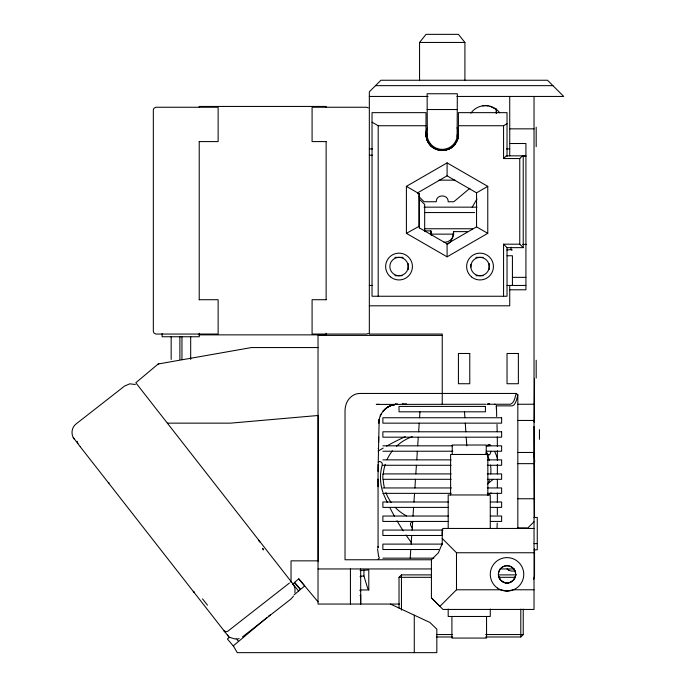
<?xml version="1.0" encoding="UTF-8"?>
<svg xmlns="http://www.w3.org/2000/svg" width="687" height="687" viewBox="0 0 687 687"><rect width="100%" height="100%" fill="white"/><g stroke="black" fill="none" stroke-linecap="round" stroke-linejoin="round"><path stroke-width="1.03" d="M360.692 595.079L360.692 604.053L360.692 568.948M378.073 546.423L378.048 479.071L378.065 486.688M378.073 546.955L378.073 546.526M442.23 534.907L442.23 531.781M497.362 507.745L497.336 514.838M497.362 502.48L497.362 493M497.362 487.727L497.371 479.303M497.371 474.039L497.371 464.558M431.573 559.768L345.029 559.768L345.029 411.307A22.422 22.422 0 0 1 345.063 409.967A22.783 22.783 0 0 1 345.561 406.335C346.823 399.362 352.92 393.222 360.271 393.453L516.195 393.453L517.826 394.785L516.547 399.937A49.765 9.446 -90 0 1 513.644 405.184L512.107 405.871L496.203 405.871L496.263 407.563M378.048 479.535L378.108 464.386M378.065 471.565L379.164 419.465L378.752 423.149C378.735 413.737 386.42 405.115 395.841 404.342L395.197 404.385L397.361 404.248M427.348 136.953L427.108 93.75L457.344 93.75L457.104 136.953M378.597 442.23L378.726 437.138M497.208 523.09L497.044 528.346M467.1 231.622L453.566 231.622L452.699 237.573L450.26 242.185M534.529 421.268L534.331 421.681L534.529 380.151A10.803 10.803 0 0 0 534.417 378.589M410.233 558.153L410.766 549.514M414.914 487.95L415.446 479.311M416.786 459.869L417.318 451.23M418.658 431.788L419.19 423.149M411.127 544.113L411.702 535.474M412.106 530.072L412.681 521.433M412.999 516.031L413.574 507.392M419.551 417.748L419.946 411.814M453.566 231.622C454.33 237.41 449.805 242.571 443.957 242.245M417.679 445.829L418.306 437.19M415.807 473.91L416.425 465.271M413.935 501.991L414.553 493.352M426.18 132.033L426.077 133.012A10.451 6.715 90 0 0 426.12 135.957L427.366 140.689L430.929 145.859M77.227 441.303L77.76 443.562M294.895 592.675L295.032 588.931L293.873 585.358M516.195 393.453C514.932 397.095 514.632 402.754 510.458 404.248L494.537 404.248M426.344 131.062L426.85 129.165M378.151 559.072L379.104 558.462L379.284 557.355L378.606 556.564L377.558 548.844M515.37 576.599L513.129 580.463L509.265 582.696A7.866 7.128 0 0 1 504.79 582.696L500.926 580.463L498.685 576.599M491.093 451.342L489.943 454.236A1.168 1.168 0 0 1 487.83 454.356A33.826 33.826 0 0 0 486.834 452.613M442.23 543.572L438.409 552.786L431.427 559.768L431.427 597.879L439.912 606.363L456.494 589.781L456.494 552.752L442.23 538.479M380.529 415.3L380.246 415.91L381.036 414.235M534.477 421.475L534.108 421.835A0.867 0.653 89.7 0 0 534.409 421.595M456.28 142.312L457.851 138.516L458.427 134.248L457.173 140.5L453.523 145.859M472.167 207.259L476.95 198.981M455.816 143.068C449.968 153.347 433.282 151.853 428.636 143.068M293.495 596.153L291.013 598.978L242.502 636.875M419.551 80.25L419.551 42.448L426.043 34.35L458.418 34.35L464.91 42.448L464.91 80.25M395.034 404.445L397.679 404.248C392.105 404.282 386.652 406.876 383.088 411.161L383.44 410.774M522.463 155.846L519.758 158.551L503.562 158.551L506.259 155.846L525.924 155.846M399.027 608.064L399.027 577.32L401.457 574.89L431.29 574.89M534.031 521.742L527.315 528.449L526.774 527.908L517.826 527.908M485.632 636.986L520.798 636.986L523.228 634.556L523.228 609.12M289.433 583.031L227.809 631.224L226.049 631.8L223.996 630.735L224.34 631.104M384.334 409.796L387.502 407.254M318.029 347.553L251.476 347.553L158.173 363.998L135.803 382.771L298.605 591.146M469.917 188.247L453.824 201.746L448.164 201.746C448.534 194.035 435.919 194.035 436.288 201.746L424.094 201.746L418.881 196.534M318.029 601.795L298.768 578.849L294.422 582.499L300.365 589.575M229.69 637.047L227.388 638.979L233.709 646.51M292.43 584.397L294.534 582.628M266.96 617.604L233.314 645.832L237.255 652.65L436.829 652.65L436.829 629.129L429.907 622.456L390.448 604.053M268.608 616.222L270.249 614.848M294.045 594.873L304.71 585.925L298.768 578.849M368.361 333.418L366.626 334.054L312.087 334.054L312.087 299.712L326.127 299.712M449.195 243.198L447.185 244.392M450.328 148.28C451.436 147.714 454.27 145.378 451.265 147.688C447.735 150.067 443.261 150.968 439.079 150.135C431.676 148.804 425.914 141.762 426.026 134.248L426.739 138.972L428.181 142.312M387.21 407.468L390.474 405.725L395.368 404.385L390.577 405.639L395.841 404.342M458.427 125.73L503.562 125.73L507.032 123.729M406.403 186.357L447.091 162.871L487.77 186.357L487.77 233.34L447.091 256.826L406.403 233.34L406.403 186.357L417.627 192.841L417.627 193.648L419.276 193.648L419.276 227.998M417.627 192.841L447.091 175.829L476.546 192.841L476.546 226.856L487.77 233.34M406.403 233.34L419.276 226.195M476.546 192.841L487.77 186.357M447.091 256.826L447.091 243.868L476.546 226.856M534.1 421.835L534.211 421.784A0.859 0.653 88.7 0 0 534.409 421.595M489.608 403.621L486.86 404.248L494.966 404.239M449.109 148.916L442.23 150.453L435.343 148.916M237.324 639.022L239.162 638.601M158.173 363.998L158.783 363.895M318.029 415.489L230.497 423.149L167.345 423.149M360.057 570.579L368.79 569.935L368.79 589.953L360.04 589.953M496.469 405.854L496.667 416.511M378.88 404.248L376.27 404.428L485.649 404.248M360.838 576.144L363.938 576.032L367.708 588.364L368.79 589.953M419.551 42.448L464.91 42.448M375.497 85.652L552.932 85.652M369.331 96.446L428.078 96.446M456.915 96.446L563.726 96.446L547.53 80.25L380.899 80.25L369.331 91.818L369.331 334.054L442.23 334.054L442.23 404.248M427.108 109.534L457.344 109.534M372.028 122.174L378.193 125.73L426.026 125.73M509.728 128.847L534.031 128.847M199.23 141.591L218.131 141.591L218.131 107.249L156.026 107.249L153.957 108.211L153.33 109.946L153.33 331.349L153.957 333.083L156.026 334.054L218.131 334.054L218.131 299.712L199.23 299.712M326.127 141.591L312.087 141.591L312.087 107.249L366.626 107.249L368.361 107.885M509.728 143.514L525.924 143.514L525.924 289.794L509.728 289.794M369.331 148.916L372.526 148.916M506.534 148.916L509.728 148.916M438.478 150.453L445.829 150.453M369.331 155.193L372.363 155.193M522.721 156.078L525.924 156.078M438.89 180.149L454.949 180.149M424.085 207.165L477.001 207.156M424.394 212.549L474.631 212.549M424.394 228.754L472.493 228.754M424.506 230.892L430.904 230.892L431.256 235.091M431.556 234.138L453.815 234.138M503.562 296.252L503.562 244.186L519.758 244.186L523.228 247.646L523.228 155.846M522.747 244.409L526.637 244.409M503.562 244.186L507.032 247.646L523.228 247.646M506.903 249.991C516.401 248.651 509.952 252.438 511.076 247.183M507.075 255.753L512.425 255.753L512.425 285.448M394.948 257.367L403.106 257.367M475.945 257.367L483.09 257.367M394.948 275.727L402.084 275.727M475.945 275.727L483.09 275.727M512.425 277.35L525.924 277.35M369.331 285.448L372.363 285.448M507.075 285.448L525.924 285.448M369.331 305.801L509.728 305.801L509.728 285.448M199.23 334.861L326.127 334.861L326.127 333.221M442.23 335.402L318.029 335.402L318.029 604.053L399.405 604.053M517.826 404.248L534.031 404.248M517.826 420.453L534.031 420.453M382.874 445.829L452.681 445.829M486.319 445.829L501.63 445.829L501.63 451.23L486.319 451.23M382.874 451.23L452.836 451.23M517.826 452.467L534.031 452.467M382.874 459.869L451.153 459.869M487.349 459.869L501.63 459.869L501.63 465.271L487.349 465.271M517.826 463.648L534.031 463.648M382.874 465.271L451.153 465.271M451.153 473.91L382.874 473.91L382.874 479.311L451.153 479.311M487.349 473.91L501.63 473.91L501.63 479.311L487.349 479.311M382.874 487.95L451.488 487.95M487.349 487.95L501.63 487.95L501.63 493.352L487.349 493.352M382.874 493.352L451.153 493.352M517.826 498.753L534.031 498.753M448.276 501.991L382.874 501.991L382.874 507.392L448.276 507.392M490.346 501.991L501.63 501.991L501.63 507.392L490.346 507.392M448.276 516.031L382.874 516.031L382.874 521.433L448.276 521.433M490.346 516.031L501.63 516.031L501.63 521.433L490.346 521.433M534.031 517.423L537.268 517.423L537.268 549.823L534.031 549.823M534.031 528.449L442.995 528.449L442.23 529.213L442.23 544.791M443.089 530.072L382.874 530.072L382.874 535.474L442.471 535.474M534.031 543.597L537.268 543.597M442.471 544.113L382.874 544.113L382.874 549.514L438.71 549.514M456.494 552.752L534.031 552.752M382.874 558.153L433.772 558.153M318.029 560.85L291.03 560.85L291.03 582.482M318.029 568.948L431.591 568.948M500.282 568.948L514.546 568.948M498.418 574.89L516.538 574.89M360.031 576.694L360.692 576.694M399.027 577.32L431.29 577.32M498.418 577.32L515.473 577.32M456.494 589.781L500.54 589.781L507.032 591.086L513.515 589.781L534.031 589.781M436.623 634.556L452.604 634.556M485.632 634.556L523.228 634.556M436.623 636.986L452.604 636.986M405.038 404.136L406.627 404.171L405.691 404.136M402.256 403.655L404.497 403.947M235.443 639.125L230.102 637.493M135.322 384.505L129.774 383.827L124.63 386.017L76.12 423.913C71.491 427.391 70.624 434.613 74.273 439.096M489.943 106.21L496.615 109.576M509.265 570.416L507.135 568.948M534.108 426.739L534.529 517.749M419.276 227.818L447.091 243.868M359.988 595.577L360.692 595.981M534.177 426.773L534.529 427.374M507.195 569.008L507.573 569.343A7.557 7.557 0 0 0 515.018 570.657M431.427 597.879L442.995 609.446L534.031 609.446L534.031 96.446M419.276 199.05L424.678 204.46L424.678 230.961M227.345 635.02L228.599 636.36M225.396 632.263L224.194 630.984M378.168 448.388L378.468 448.963M359.988 590.382L360.692 591.155M294.586 582.361L300.571 589.489M236.002 638.326L238.587 641.409M202.502 598.841L207.457 605.17M73.226 437.49L80.113 446.567M80.233 446.722L229.132 637.304M77.485 443.132L77.777 443.579M108.726 482.532L109.001 483.055M431.273 235.34L430.904 230.892M431.427 560.42L431.496 560.927M534.031 453.927L534.709 461.707M464.515 411.814L464.91 417.748M465.271 423.149L465.846 431.788M466.207 437.19L466.782 445.829M496.297 408.344L496.332 409.315M496.993 424.48L497.208 431.685M497.302 436.958L497.362 446.567M497.362 450.801L497.371 460.333M378.073 547.316L378.073 547.797M539.432 429.633L539.432 439.354M536.186 127.232L536.186 146.666M536.186 360.237L536.186 378.056M534.529 548.879L534.529 574.856A10.803 10.803 0 0 1 533.524 579.407M520.798 609.12L520.798 636.986M519.758 158.551L519.758 244.186M517.826 394.785L517.826 528.449M509.728 96.446L509.728 155.846M507.032 156.438L507.032 112.651L458.427 112.651L458.427 138.8M507.032 247.646L507.032 296.252L372.028 296.252L372.028 112.651L426.026 112.651L425.974 136.687M503.562 125.73L503.562 158.551M496.418 109.156L496.418 113.389M496.229 109.156L496.229 113.389M490.269 528.466L490.269 494.966L448.19 494.966L448.19 528.466M490.269 609.051L490.269 616.471L448.19 616.471L448.19 609.051M489.204 263.49L489.204 269.613M487.847 494.966L487.847 454.468L450.603 454.468L450.603 494.966M486.551 616.471L486.551 638.068L451.909 638.068L451.909 616.471M486.224 454.468L486.224 445.021L452.226 445.021L452.226 454.468M470.844 264.512L470.844 267.071M447.091 162.871L447.091 175.829M419.027 193.648L419.027 226.049M414.278 615.166L414.278 652.65M408.207 263.49L408.207 269.613M401.457 574.89L401.457 610.176M378.193 125.73L378.193 296.252M378.073 546.835L378.073 547.29M363.938 569.978L363.938 576.032M350.43 568.948L350.43 604.053M326.127 107.172L326.127 106.442L199.23 106.442L199.23 107.172M326.127 141.488L326.127 299.815M318.227 415.343L318.227 561.013M199.23 141.488L199.23 299.815M199.23 333.221L199.23 336.75L162.123 336.75L162.123 333.599M190.685 336.587L190.685 359.43M181.961 336.587L181.961 359.43M179.882 336.587L179.882 359.43M171.166 336.587L171.166 359.43M457.07 127.756A16.196 16.196 0 0 1 442.23 150.453A16.196 16.196 0 0 1 427.391 127.756M470.87 113.175A17.819 17.819 0 0 1 499.672 112.745M482.729 105.832A35.535 25.127 -90 0 1 488.165 105.841M457.344 134.248A15.123 15.123 0 0 1 442.23 149.371A15.123 15.123 0 0 1 427.108 134.248M406.584 515.903A43.204 43.204 0 0 1 395.119 507.315M391.195 502.566A43.204 43.204 0 0 1 385.905 492.596M384.402 487.693A43.204 43.204 0 0 1 383.234 479.56M383.294 474.425A43.204 43.204 0 0 1 385.235 464.352M387.082 459.56A43.204 43.204 0 0 1 392.423 450.801M396.571 446.241A43.204 43.204 0 0 1 412.252 436.683M378.073 451.153A243 243 0 0 1 383.174 448.087M386.618 446.121A243 243 0 0 1 405.193 436.7M378.176 461.973A2.696 2.696 0 0 1 382.221 464.987A45.9 45.9 0 0 0 382.925 492.287M491.136 492.751A243 243 0 0 1 487.916 495.078M492.948 479.483A167.405 167.405 0 0 1 487.555 483.871M413.411 521.579A2.696 2.696 0 0 0 410.852 525.71A167.405 167.405 0 0 0 412.475 528.209M411.135 542.258A242.992 242.992 0 0 1 405.974 534.967M403.217 530.845A242.992 242.992 0 0 1 396.966 520.712M394.51 516.401A242.992 242.992 0 0 1 389.864 507.641M387.245 502.291A242.992 242.992 0 0 1 384.359 495.971A45.9 45.9 0 0 1 383.252 493.214M490.501 465.065A32.916 32.916 0 0 1 490.698 473.987M489.324 480.342A32.916 32.916 0 0 1 488.182 483.39M485.984 452.931A32.916 32.916 0 0 1 487.195 455.06M487.555 455.782A32.916 32.916 0 0 1 489.376 460.316M494.777 451.823A41.151 41.151 0 0 1 497.56 458.95M487.177 445.811A2.061 2.061 0 0 1 490.724 445.322M488.01 446.138A1.168 1.168 0 0 1 490.02 445.863M469.771 353.487L458.427 353.487L458.427 383.732L469.771 383.732L469.771 353.487M518.367 353.487L507.032 353.487L507.032 383.732L518.367 383.732L518.367 353.487M485.426 406.412L399.027 406.412L399.027 411.814L485.426 411.814L485.426 406.412M501.63 417.748L382.874 417.748L382.874 423.149L501.63 423.149L501.63 417.748M501.63 431.788L382.874 431.788L382.874 437.19L501.63 437.19L501.63 431.788M194.086 592.151L193.348 591.378L194.086 592.151M259.531 541.536L258.759 540.274L259.772 541.931L259.531 541.536M263.31 549.798L262.752 548.415L263.31 549.798M502.085 581.442A8.639 8.639 0 0 0 515.636 575.079A8.639 8.639 0 0 0 503.356 566.526A8.639 8.639 0 0 0 502.085 581.442M497.577 588.166A16.737 16.737 0 0 0 523.717 575.629A16.737 16.737 0 0 0 499.793 559.252A16.737 16.737 0 0 0 497.577 588.166M500.376 568.836A8.665 8.63 90 0 0 505.606 582.894A8.665 8.63 90 0 0 515.121 571.318A8.665 8.63 90 0 0 500.376 568.836M475.438 274.499A9.18 9.18 0 0 0 489.213 266.547A9.18 9.18 0 0 0 475.438 258.595A9.18 9.18 0 0 0 475.438 274.499M394.441 274.499A9.18 9.18 0 0 0 408.207 266.547A9.18 9.18 0 0 0 394.441 258.595A9.18 9.18 0 0 0 394.441 274.499M471.471 276.852A13.388 13.388 0 0 0 493.232 268.815A13.388 13.388 0 0 0 475.387 253.984A13.388 13.388 0 0 0 471.471 276.852M390.465 276.852A13.388 13.388 0 0 0 412.226 268.815A13.388 13.388 0 0 0 394.39 253.984A13.388 13.388 0 0 0 390.465 276.852"/></g></svg>
